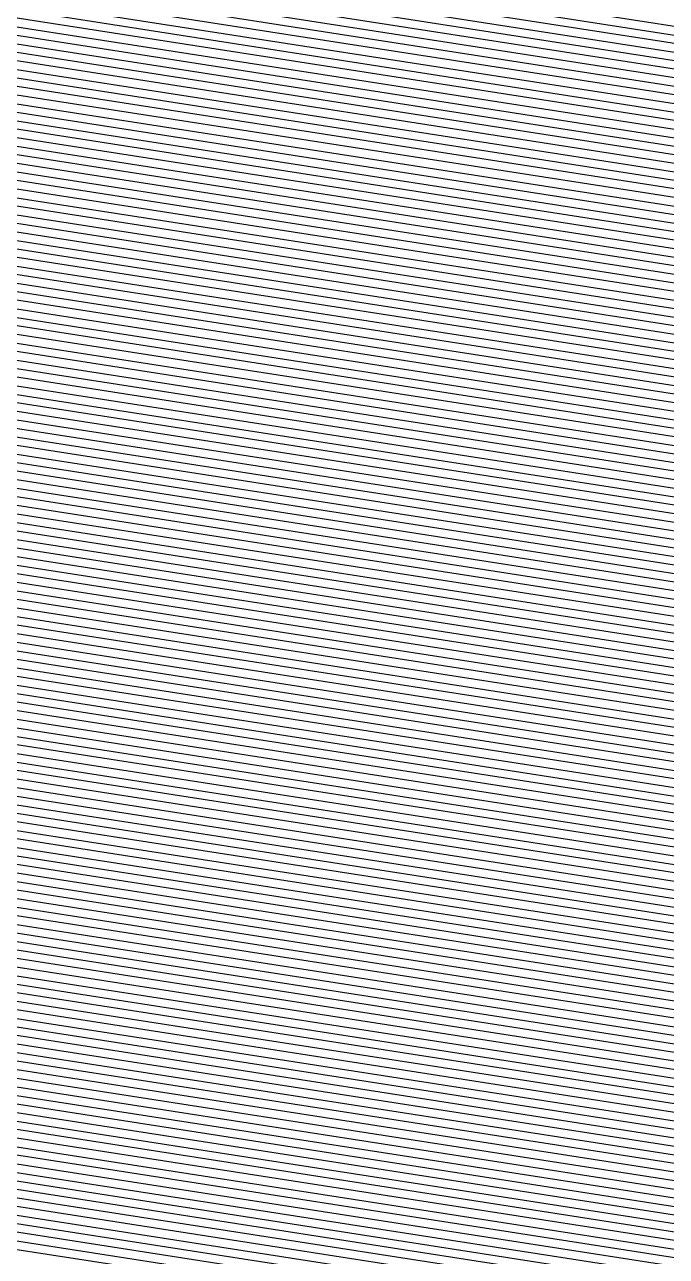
# Model space of a CAD drawing. Extents: x 7084 to 11035, y 13750 to 16729.
# Drawn here: x 8784 to 8819.2, y 13933.3 to 14000.7 of the extents above; entities that cross this region are included whole.
import ezdxf

# ---------------------------------------------------------------- set-up
doc = ezdxf.new("R2010")
doc.units = 0
doc.layers.add('Default', color=7, linetype='Continuous')

msp = doc.modelspace()

# ---------------------------------------------------------------- linework, layer by layer
at = {"layer": 'Default'}
for points in [[(8320.851, 14033.809), (8868.256, 13948.626), (9091.571, 13912.472), (9493.001, 13871.909), (9555.398, 13935.999), (9839.238, 13940.055), (10019.861, 14005.789), (10082.258, 13849.672), (10414.756, 13813.165), (10589.114, 13906.46), (10667.931, 14006.704), (10761.193, 14132.451), (10810.454, 14365.805), (10887.496, 15006.707), (10892.422, 15128.314), (10941.08, 15460.933), (10901.672, 15551.317), (10816.52, 15843.374), (10735.423, 15920.444), (10656.606, 16007.541), (10478.192, 16254.978), (10324.108, 16267.147)], [(10054.198, 16254.787), (10234.725, 16189.745), (10327.301, 16247.627), (10473.88, 16236.05), (10643.602, 16000.667), (10730.255, 15904.911), (10807.402, 15831.595), (10888.406, 15553.765), (10931.732, 15454.395), (10885.444, 15137.978), (10880.029, 15004.281), (10806.739, 14394.598), (10752.581, 14138.045), (10663.862, 14018.423), (10577.21, 13908.214), (10411.344, 13819.463), (10095.042, 13854.191), (10026.442, 14025.829), (9827.863, 13953.561), (9557.849, 13949.702), (9489.249, 13879.24), (9107.373, 13917.827), (8861.856, 13957.575), (8341.116, 14038.609)], [(10049.262, 16248.508), (10239.391, 16180.007), (10329.179, 16236.144), (10471.343, 16224.917), (10635.954, 15996.623), (10727.216, 15895.774), (10802.039, 15824.666), (10880.603, 15555.204), (10926.234, 15450.549), (10881.34, 15143.662), (10875.636, 15002.854), (10804.554, 14411.535), (10747.515, 14141.335), (10661.469, 14025.317), (10570.207, 13909.245), (10409.337, 13823.167), (10102.563, 13856.85), (10030.314, 14037.617), (9821.172, 13961.505), (9559.291, 13957.762), (9487.042, 13883.552), (9116.668, 13920.978), (8858.092, 13962.84), (8353.036, 14041.433)], [(10338.195, 16181.029), (10459.167, 16171.476), (10599.239, 15977.213), (10712.625, 15851.915), (10776.294, 15791.407), (10843.147, 15562.114), (10899.84, 15432.088), (10861.639, 15170.948), (10854.552, 14996.005), (10794.066, 14492.833), (10723.2, 14157.13), (10649.98, 14058.406), (10536.594, 13914.196), (10399.705, 13840.949), (10138.661, 13869.611), (10048.897, 14094.201), (9789.054, 13999.637), (9566.211, 13996.452), (9476.447, 13904.252), (9161.284, 13936.098), (8840.023, 13988.109), (8410.255, 14054.986), (8388.996, 14211.017)], [(8323.235, 14034.374), (8867.503, 13949.679), (9093.43, 13913.102), (9492.56, 13872.771), (9555.687, 13937.611), (9837.9, 13941.644), (10020.635, 14008.147), (10083.762, 13850.203), (10414.354, 13813.906), (10587.714, 13906.667), (10667.453, 14008.083), (10760.18, 14133.109), (10810.017, 14369.193), (10886.617, 15006.421), (10891.601, 15129.451), (10939.98, 15460.164), (10900.111, 15551.605), (10815.447, 15841.988), (10734.815, 15918.617), (10655.076, 16006.732)], [(8397.841, 14218.35), (8419.792, 14057.245), (8837.012, 13992.32), (9168.72, 13938.619), (9474.681, 13907.702), (9567.364, 14002.901), (9783.701, 14005.992), (10051.994, 14103.632), (10144.677, 13871.738), (10398.1, 13843.913), (10530.992, 13915.021), (10648.065, 14063.921), (10719.147, 14159.762), (10792.318, 14506.382), (10851.038, 14994.863), (10858.355, 15175.496), (10895.441, 15429.011), (10836.905, 15563.266), (10772.004, 15785.864), (10710.193, 15844.606), (10593.12, 15973.978)], [(8400.052, 14220.183), (8422.176, 14057.81), (8836.259, 13993.373), (9170.579, 13939.249), (9474.24, 13908.565), (9567.653, 14004.513), (9782.362, 14007.581), (10052.768, 14105.989), (10146.181, 13872.27), (10397.698, 13844.654), (10529.591, 13915.227), (10647.587, 14065.3), (10718.134, 14160.42), (10791.881, 14509.77), (10850.16, 14994.578), (10857.534, 15176.633), (10894.342, 15428.242), (10835.344, 15563.554), (10770.931, 15784.479), (10709.585, 15842.778), (10591.59, 15973.169)], [(8261.247, 14019.691), (8887.077, 13922.304), (9045.096, 13896.721), (9504.038, 13850.347), (9548.19, 13895.697), (9872.694, 13900.335), (10000.503, 13946.848), (10044.656, 13836.379), (10424.789, 13794.642), (10624.128, 13901.304), (10679.899, 13972.236), (10786.522, 14115.998), (10821.379, 14281.12), (10909.459, 15013.841), (10912.944, 15099.891), (10968.574, 15480.164), (10940.688, 15544.119), (10843.337, 15878.018), (10750.621, 15966.13)], [(8269.592, 14021.667), (8884.442, 13925.989), (9051.602, 13898.927), (9502.493, 13853.365), (9549.199, 13901.339), (9868.01, 13905.896), (10003.213, 13955.1), (10049.92, 13838.24), (10423.385, 13797.235), (10619.226, 13902.025), (10678.223, 13977.062), (10782.976, 14118.301), (10819.849, 14292.976), (10906.384, 15012.842), (10910.071, 15103.87), (10964.724, 15477.471), (10935.226, 15545.127), (10839.582, 15873.167), (10748.493, 15959.734)], [(10740.286, 15935.063), (10825.101, 15854.46), (10914.157, 15549.014), (10949.878, 15467.087), (10898.989, 15119.218), (10894.524, 15008.99), (10813.95, 14338.706), (10769.298, 14127.186), (10671.761, 13995.675), (10600.319, 13904.81), (10417.966, 13807.237), (10070.225, 13845.418), (10013.666, 13986.928), (9849.944, 13927.345), (9553.092, 13923.103), (9496.533, 13865.009), (9076.699, 13907.432), (8874.279, 13940.203), (8301.778, 14029.291)], [(8250.519, 14017.149), (8890.465, 13917.566), (9036.73, 13893.886), (9506.024, 13846.466), (9546.892, 13888.443), (9878.716, 13893.185), (9997.019, 13936.238), (10037.887, 13833.986), (10426.595, 13791.307), (10630.43, 13900.375), (10682.053, 13966.032), (10791.081, 14113.036), (10823.345, 14265.877), (10913.412, 15015.125), (10916.638, 15094.775), (10973.522, 15483.625), (10947.711, 15542.824), (10848.164, 15884.254)], [(10847.627, 15883.561), (10946.931, 15542.968), (10972.972, 15483.241), (10916.228, 15095.343), (10912.973, 15014.983), (10823.127, 14267.571), (10790.574, 14113.366), (10681.814, 13966.721), (10629.73, 13900.478), (10426.395, 13791.678), (10038.639, 13834.252), (9997.406, 13937.417), (9878.047, 13893.979), (9547.037, 13889.249), (9505.804, 13846.897), (9037.66, 13894.201), (8890.089, 13918.092), (8251.711, 14017.432)], [(10847.091, 15882.868), (10946.15, 15543.112), (10972.423, 15482.856), (10915.817, 15095.912), (10912.533, 15014.84), (10822.908, 14269.264), (10790.068, 14113.695), (10681.574, 13967.411), (10629.03, 13900.582), (10426.194, 13792.048), (10039.391, 13834.518), (9997.793, 13938.596), (9877.378, 13894.774), (9547.181, 13890.055), (9505.583, 13847.328), (9038.589, 13894.516), (8889.712, 13918.619), (8252.903, 14017.714)], [(8254.095, 14017.997), (8889.336, 13919.145), (9039.519, 13894.831), (9505.362, 13847.759), (9547.325, 13890.861), (9876.709, 13895.568), (9998.18, 13939.775), (10040.143, 13834.784), (10425.993, 13792.419), (10628.329, 13900.685), (10681.335, 13968.1), (10789.561, 14114.024), (10822.69, 14270.958), (10912.094, 15014.697), (10915.407, 15096.48), (10971.873, 15482.471), (10945.37, 15543.256), (10846.555, 15882.175)], [(10846.018, 15881.482), (10944.59, 15543.4), (10971.323, 15482.087), (10914.997, 15097.048), (10911.655, 15014.555), (10822.471, 14272.652), (10789.055, 14114.353), (10681.096, 13968.789), (10627.629, 13900.788), (10425.793, 13792.789), (10040.895, 13835.05), (9998.568, 13940.954), (9876.04, 13896.363), (9547.469, 13891.667), (9505.141, 13848.19), (9040.448, 13895.146), (8888.96, 13919.671), (8255.287, 14018.279)], [(10844.946, 15880.096), (10943.029, 15543.688), (10970.223, 15481.318), (10914.176, 15098.185), (10910.776, 15014.269), (10822.034, 14276.039), (10788.042, 14115.011), (10680.617, 13970.168), (10626.228, 13900.994), (10425.391, 13793.53), (10042.399, 13835.581), (9999.342, 13943.311), (9874.702, 13897.951), (9547.757, 13893.279), (9504.7, 13849.053), (9042.307, 13895.776), (8888.207, 13920.724), (8257.671, 14018.844)], [(8258.863, 14019.126), (8887.83, 13921.251), (9043.237, 13896.091), (9504.479, 13849.484), (9547.902, 13894.085), (9874.033, 13898.746), (9999.729, 13944.49), (10043.151, 13835.847), (10425.191, 13793.901), (10625.528, 13901.097), (10680.378, 13970.858), (10787.535, 14115.34), (10821.816, 14277.733), (10910.337, 15014.127), (10913.765, 15098.754), (10969.673, 15480.933), (10942.249, 15543.832), (10844.409, 15879.403)], [(8260.055, 14019.408), (8887.454, 13921.777), (9044.166, 13896.406), (9504.258, 13849.915), (9548.046, 13894.891), (9873.363, 13899.54), (10000.116, 13945.669), (10043.903, 13836.113), (10424.99, 13794.271), (10624.828, 13901.2), (10680.138, 13971.547), (10787.028, 14115.669), (10821.597, 14279.426), (10909.898, 15013.984), (10913.355, 15099.322), (10969.123, 15480.548), (10941.468, 15543.976), (10843.873, 15878.711)], [(10842.8, 15877.325), (10939.908, 15544.263), (10968.024, 15479.779), (10912.534, 15100.459), (10909.019, 15013.698), (10821.16, 14282.814), (10786.015, 14116.327), (10679.659, 13972.926), (10623.427, 13901.407), (10424.589, 13795.012), (10045.408, 13836.645), (10000.89, 13948.027), (9872.025, 13901.129), (9548.334, 13896.503), (9503.817, 13850.778), (9046.025, 13897.036), (8886.701, 13922.83), (8262.439, 14019.973)], [(8263.632, 14020.255), (8886.325, 13923.357), (9046.955, 13897.351), (9503.596, 13851.209), (9548.478, 13897.309), (9871.356, 13901.923), (10001.278, 13949.206), (10046.16, 13836.911), (10424.388, 13795.383), (10622.727, 13901.51), (10679.42, 13973.615), (10785.509, 14116.656), (10820.942, 14284.508), (10908.58, 15013.556), (10912.123, 15101.028), (10967.474, 15479.394), (10939.127, 15544.407), (10842.264, 15876.632)], [(10841.728, 15875.939), (10938.347, 15544.551), (10966.924, 15479.01), (10911.713, 15101.596), (10908.141, 15013.413), (10820.723, 14286.201), (10785.002, 14116.985), (10679.181, 13974.304), (10622.027, 13901.613), (10424.187, 13795.753), (10046.912, 13837.176), (10001.665, 13950.384), (9870.687, 13902.718), (9548.622, 13898.115), (9503.376, 13851.64), (9047.884, 13897.666), (8885.948, 13923.883), (8264.824, 14020.538)], [(10841.191, 15875.246), (10937.567, 15544.695), (10966.374, 15478.625), (10911.302, 15102.165), (10907.702, 15013.27), (10820.505, 14287.895), (10784.495, 14117.314), (10678.941, 13974.994), (10621.327, 13901.716), (10423.987, 13796.123), (10047.664, 13837.442), (10002.052, 13951.563), (9870.018, 13903.512), (9548.767, 13898.921), (9503.155, 13852.072), (9048.814, 13897.981), (8885.572, 13924.409), (8266.016, 14020.82)], [(8267.208, 14021.103), (8885.195, 13924.936), (9049.743, 13898.296), (9502.934, 13852.503), (9548.911, 13899.727), (9869.349, 13904.307), (10002.439, 13952.742), (10048.416, 13837.708), (10423.786, 13796.494), (10620.626, 13901.819), (10678.702, 13975.683), (10783.989, 14117.643), (10820.286, 14289.589), (10907.262, 15013.128), (10910.892, 15102.733), (10965.824, 15478.241), (10936.786, 15544.839), (10840.655, 15874.553)], [(8268.4, 14021.385), (8884.819, 13925.462), (9050.673, 13898.612), (9502.713, 13852.934), (9549.055, 13900.533), (9868.68, 13905.101), (10002.826, 13953.921), (10049.168, 13837.974), (10423.585, 13796.864), (10619.926, 13901.922), (10678.463, 13976.372), (10783.482, 14117.972), (10820.068, 14291.282), (10906.823, 15012.985), (10910.482, 15103.302), (10965.274, 15477.856), (10936.006, 15544.983), (10840.119, 15873.86)], [(8270.784, 14021.95), (8884.066, 13926.515), (9052.532, 13899.242), (9502.272, 13853.797), (9549.343, 13902.145), (9867.341, 13906.69), (10003.601, 13956.279), (10050.672, 13838.506), (10423.184, 13797.605), (10618.526, 13902.129), (10677.984, 13977.751), (10782.469, 14118.63), (10819.631, 14294.67), (10905.945, 15012.7), (10909.661, 15104.438), (10964.175, 15477.087), (10934.445, 15545.271), (10839.046, 15872.475)], [(8271.976, 14022.232), (8883.69, 13927.042), (9053.461, 13899.557), (9502.051, 13854.228), (9549.487, 13902.952), (9866.672, 13907.484), (10003.988, 13957.457), (10051.424, 13838.772), (10422.983, 13797.976), (10617.825, 13902.232), (10677.745, 13978.441), (10781.963, 14118.959), (10819.412, 14296.363), (10905.505, 15012.557), (10909.25, 15105.007), (10963.625, 15476.702), (10933.665, 15545.415), (10838.51, 15871.782)], [(10836.901, 15869.703), (10931.324, 15545.847), (10961.975, 15475.548), (10908.019, 15106.712), (10904.188, 15012.129), (10818.757, 14301.445), (10780.443, 14119.947), (10677.027, 13980.509), (10615.724, 13902.541), (10422.381, 13799.087), (10053.68, 13839.569), (10005.149, 13960.994), (9864.665, 13909.868), (9549.92, 13905.37), (9501.389, 13855.522), (9056.25, 13900.502), (8882.56, 13928.621), (8275.552, 14023.079)], [(10835.828, 15868.317), (10929.763, 15546.135), (10960.875, 15474.779), (10907.198, 15107.849), (10903.309, 15011.843), (10818.32, 14304.832), (10779.43, 14120.605), (10676.548, 13981.887), (10614.324, 13902.747), (10421.98, 13799.828), (10055.184, 13840.101), (10005.923, 13963.351), (9863.327, 13911.456), (9550.208, 13906.982), (9500.948, 13856.384), (9058.109, 13901.132), (8881.807, 13929.674), (8277.936, 14023.644)], [(10835.292, 15867.624), (10928.983, 15546.279), (10960.326, 15474.395), (10906.788, 15108.418), (10902.87, 15011.701), (10818.101, 14306.526), (10778.923, 14120.934), (10676.309, 13982.577), (10613.624, 13902.851), (10421.779, 13800.199), (10055.936, 13840.367), (10006.311, 13964.53), (9862.657, 13912.251), (9550.352, 13907.788), (9500.727, 13856.815), (9059.038, 13901.447), (8881.431, 13930.2), (8279.128, 14023.926)], [(10834.755, 15866.932), (10928.203, 15546.423), (10959.776, 15474.01), (10906.377, 15108.986), (10902.431, 15011.558), (10817.883, 14308.219), (10778.417, 14121.263), (10676.069, 13983.266), (10612.923, 13902.954), (10421.578, 13800.569), (10056.688, 13840.633), (10006.698, 13965.709), (9861.988, 13913.045), (9550.497, 13908.594), (9500.506, 13857.247), (9059.968, 13901.762), (8881.054, 13930.727), (8280.32, 14024.208)], [(10833.683, 15865.546), (10926.642, 15546.711), (10958.676, 15473.241), (10905.556, 15110.123), (10901.552, 15011.273), (10817.446, 14311.607), (10777.403, 14121.921), (10675.591, 13984.645), (10611.523, 13903.16), (10421.177, 13801.31), (10058.192, 13841.164), (10007.472, 13968.067), (9860.65, 13914.634), (9550.785, 13910.206), (9500.065, 13858.109), (9061.827, 13902.392), (8880.302, 13931.78), (8282.705, 14024.773)], [(10833.146, 15864.853), (10925.862, 15546.855), (10958.126, 15472.856), (10905.146, 15110.692), (10901.113, 15011.13), (10817.227, 14313.3), (10776.897, 14122.25), (10675.351, 13985.334), (10610.823, 13903.263), (10420.976, 13801.68), (10058.944, 13841.43), (10007.859, 13969.246), (9859.981, 13915.429), (9550.929, 13911.012), (9499.844, 13858.54), (9062.756, 13902.707), (8879.925, 13932.306), (8283.897, 14025.056)], [(8286.281, 14025.62), (8879.172, 13933.359), (9064.615, 13903.337), (9499.403, 13859.403), (9551.217, 13912.624), (9858.643, 13917.017), (10008.633, 13971.603), (10060.448, 13841.962), (10420.575, 13802.421), (10609.422, 13903.469), (10674.873, 13986.713), (10775.884, 14122.908), (10816.79, 14316.688), (10900.234, 15010.845), (10904.325, 15111.828), (10957.026, 15472.087), (10924.301, 15547.143), (10832.074, 15863.467)], [(10830.465, 15861.388), (10921.96, 15547.574), (10955.377, 15470.933), (10903.094, 15113.534), (10898.917, 15010.417), (10816.135, 14321.769), (10774.364, 14123.895), (10674.154, 13988.781), (10607.321, 13903.779), (10419.973, 13803.533), (10062.705, 13842.759), (10009.795, 13975.14), (9856.635, 13919.401), (9551.65, 13915.042), (9498.74, 13860.697), (9067.404, 13904.282), (8878.043, 13934.938), (8289.857, 14026.467)], [(10829.928, 15860.696), (10921.18, 15547.718), (10954.827, 15470.549), (10902.683, 15114.102), (10898.477, 15010.274), (10815.916, 14323.463), (10773.857, 14124.224), (10673.915, 13989.47), (10606.621, 13903.882), (10419.772, 13803.903), (10063.457, 13843.025), (10010.182, 13976.319), (9855.966, 13920.195), (9551.794, 13915.848), (9498.52, 13861.128), (9068.333, 13904.597), (8877.667, 13935.465), (8291.049, 14026.75)], [(10715.361, 15860.139), (10781.121, 15797.643), (10850.17, 15560.818), (10904.789, 15435.55), (10865.333, 15165.832), (10858.505, 14997.289), (10796.033, 14477.589), (10727.759, 14154.168), (10652.134, 14052.202), (10542.896, 13913.268), (10401.511, 13837.615), (10131.892, 13867.218), (10045.412, 14083.592), (9795.076, 13992.487), (9564.914, 13989.198), (9478.434, 13900.371), (9152.918, 13933.263), (8843.411, 13983.371), (8399.527, 14052.445)], [(8294.625, 14027.597), (8876.537, 13937.044), (9071.122, 13905.542), (9497.857, 13862.422), (9552.227, 13918.266), (9853.959, 13922.578), (10011.343, 13979.855), (10065.713, 13843.823), (10419.17, 13805.015), (10604.52, 13904.191), (10673.197, 13991.538), (10772.338, 14125.211), (10815.261, 14328.544), (10897.16, 15009.846), (10901.452, 15115.808), (10953.177, 15469.395), (10918.839, 15548.15), (10828.319, 15858.617)], [(10827.783, 15857.924), (10918.059, 15548.294), (10952.627, 15469.01), (10901.041, 15116.376), (10896.72, 15009.703), (10815.042, 14330.237), (10771.831, 14125.541), (10672.958, 13992.228), (10603.82, 13904.295), (10418.97, 13805.385), (10066.465, 13844.089), (10011.731, 13981.034), (9853.29, 13923.373), (9552.371, 13919.072), (9497.637, 13862.853), (9072.051, 13905.857), (8876.161, 13937.57), (8295.817, 14027.879)], [(10827.247, 15857.231), (10917.278, 15548.438), (10952.078, 15468.626), (10900.631, 15116.945), (10896.281, 15009.56), (10814.824, 14331.931), (10771.325, 14125.87), (10672.718, 13992.917), (10603.12, 13904.398), (10418.769, 13805.755), (10067.217, 13844.355), (10012.118, 13982.213), (9852.621, 13924.167), (9552.515, 13919.878), (9497.416, 13863.284), (9072.981, 13906.172), (8875.784, 13938.097), (8297.009, 14028.162)], [(10826.71, 15856.538), (10916.498, 15548.582), (10951.528, 15468.241), (10900.22, 15117.513), (10895.842, 15009.418), (10814.605, 14333.625), (10770.818, 14126.199), (10672.479, 13993.606), (10602.419, 13904.501), (10418.568, 13806.126), (10067.969, 13844.62), (10012.505, 13983.391), (9851.951, 13924.962), (9552.659, 13920.684), (9497.195, 13863.715), (9073.91, 13906.487), (8875.408, 13938.623), (8298.201, 14028.444)], [(10826.174, 15855.845), (10915.718, 15548.726), (10950.978, 15467.856), (10899.81, 15118.081), (10895.402, 15009.275), (10814.387, 14335.319), (10770.311, 14126.528), (10672.24, 13994.296), (10601.719, 13904.604), (10418.368, 13806.496), (10068.721, 13844.886), (10012.892, 13984.57), (9851.282, 13925.756), (9552.803, 13921.49), (9496.975, 13864.146), (9074.84, 13906.802), (8875.032, 13939.15), (8299.393, 14028.726)], [(10825.637, 15855.153), (10914.937, 15548.87), (10950.428, 15467.472), (10899.4, 15118.65), (10894.963, 15009.132), (10814.168, 14337.012), (10769.805, 14126.857), (10672, 13994.985), (10601.019, 13904.707), (10418.167, 13806.867), (10069.473, 13845.152), (10013.279, 13985.749), (9850.613, 13926.55), (9552.948, 13922.296), (9496.754, 13864.578), (9075.769, 13907.117), (8874.655, 13939.676), (8300.586, 14029.009)], [(10824.565, 15853.767), (10913.377, 15549.158), (10949.328, 15466.703), (10898.579, 15119.787), (10894.085, 15008.847), (10813.731, 14340.4), (10768.792, 14127.515), (10671.522, 13996.364), (10599.618, 13904.913), (10417.766, 13807.608), (10070.977, 13845.684), (10014.053, 13988.107), (9849.275, 13928.139), (9553.236, 13923.909), (9496.312, 13865.44), (9077.629, 13907.747), (8873.902, 13940.729), (8302.97, 14029.573)], [(10824.028, 15853.074), (10912.596, 15549.302), (10948.778, 15466.318), (10898.168, 15120.355), (10893.645, 15008.704), (10813.513, 14342.093), (10768.285, 14127.844), (10671.282, 13997.053), (10598.918, 13905.016), (10417.565, 13807.978), (10071.729, 13845.95), (10014.441, 13989.286), (9848.606, 13928.934), (9553.38, 13924.715), (9496.092, 13865.871), (9078.558, 13908.062), (8873.526, 13941.256), (8304.162, 14029.856)], [(8305.354, 14030.138), (8873.149, 13941.782), (9079.488, 13908.377), (9495.871, 13866.303), (9553.524, 13925.521), (9847.937, 13929.728), (10014.828, 13990.464), (10072.481, 13846.216), (10417.364, 13808.349), (10598.218, 13905.12), (10671.043, 13997.743), (10767.778, 14128.173), (10813.294, 14343.787), (10893.206, 15008.562), (10897.758, 15120.924), (10948.228, 15465.933), (10911.816, 15549.446), (10823.492, 15852.381)], [(10822.956, 15851.688), (10911.036, 15549.59), (10947.679, 15465.549), (10897.347, 15121.492), (10892.767, 15008.419), (10813.076, 14345.481), (10767.272, 14128.502), (10670.804, 13998.432), (10597.517, 13905.223), (10417.164, 13808.719), (10073.233, 13846.481), (10015.215, 13991.643), (9847.268, 13930.522), (9553.668, 13926.327), (9495.65, 13866.734), (9080.417, 13908.692), (8872.773, 13942.308), (8306.546, 14030.42)], [(8307.738, 14030.703), (8872.397, 13942.835), (9081.347, 13909.007), (9495.429, 13867.165), (9553.813, 13927.133), (9846.598, 13931.317), (10015.602, 13992.822), (10073.985, 13846.747), (10416.963, 13809.09), (10596.817, 13905.326), (10670.564, 13999.121), (10766.765, 14128.831), (10812.857, 14347.174), (10892.328, 15008.276), (10896.937, 15122.061), (10947.129, 15465.164), (10910.255, 15549.734), (10822.419, 15850.995)], [(10711.409, 15848.261), (10774.149, 15788.636), (10840.026, 15562.69), (10897.641, 15430.55), (10859.997, 15173.222), (10852.795, 14995.434), (10793.192, 14499.608), (10721.174, 14158.446), (10649.023, 14061.164), (10533.793, 13914.608), (10398.902, 13842.431), (10141.669, 13870.674), (10050.445, 14098.916), (9786.377, 14002.814), (9566.788, 13999.676), (9475.564, 13905.977), (9165.002, 13937.358), (8838.518, 13990.214), (8415.024, 14056.115), (8393.418, 14214.683)], [(8313.698, 14032.115), (8870.514, 13945.467), (9085.994, 13910.582), (9494.326, 13869.321), (9554.533, 13931.163), (9843.253, 13935.289), (10017.538, 13998.716), (10077.745, 13848.077), (10415.96, 13810.942), (10593.316, 13905.842), (10669.367, 14002.568), (10764.232, 14130.476), (10811.765, 14355.643), (10890.131, 15007.563), (10894.885, 15124.903), (10944.379, 15463.241), (10906.354, 15550.454), (10819.738, 15847.531)], [(10819.201, 15846.838), (10905.573, 15550.597), (10943.83, 15462.856), (10894.474, 15125.471), (10889.692, 15007.42), (10811.546, 14357.337), (10763.726, 14130.805), (10669.128, 14003.257), (10592.616, 13905.945), (10415.759, 13811.312), (10078.497, 13848.342), (10017.925, 13999.895), (9842.584, 13936.083), (9554.678, 13931.969), (9494.105, 13869.753), (9086.924, 13910.897), (8870.138, 13945.993), (8314.89, 14032.397)], [(8317.274, 14032.962), (8869.385, 13947.046), (9088.783, 13911.527), (9493.664, 13870.615), (9554.966, 13933.581), (9841.245, 13937.672), (10018.699, 14002.253), (10080.002, 13848.874), (10415.358, 13812.053), (10591.215, 13906.151), (10668.649, 14004.636), (10762.713, 14131.464), (10811.109, 14360.724), (10888.814, 15007.135), (10893.653, 15126.608), (10942.73, 15462.087), (10904.013, 15550.885), (10818.129, 15845.452)], [(10817.056, 15844.066), (10902.452, 15551.173), (10941.63, 15461.318), (10892.832, 15127.745), (10887.935, 15006.849), (10810.672, 14364.111), (10761.7, 14132.122), (10668.171, 14006.015), (10589.814, 13906.357), (10414.956, 13812.794), (10081.506, 13849.406), (10019.474, 14004.61), (9839.907, 13939.261), (9555.254, 13935.193), (9493.222, 13871.478), (9090.642, 13912.157), (8868.632, 13948.099), (8319.659, 14033.526)], [(8322.043, 14034.091), (8867.879, 13949.152), (9092.501, 13912.787), (9492.781, 13872.34), (9555.543, 13936.805), (9838.569, 13940.85), (10020.248, 14006.968), (10083.01, 13849.938), (10414.555, 13813.535), (10588.414, 13906.564), (10667.692, 14007.394), (10760.686, 14132.78), (10810.235, 14367.499), (10887.057, 15006.564), (10892.012, 15128.882), (10940.53, 15460.549), (10900.891, 15551.461), (10815.983, 15842.681)], [(10708.674, 15840.037), (10769.322, 15782.4), (10833.003, 15563.985), (10892.692, 15427.088), (10856.303, 15178.338), (10848.842, 14994.15), (10791.226, 14514.851), (10716.614, 14161.408), (10646.869, 14067.368), (10527.491, 13915.537), (10397.096, 13845.765), (10148.437, 13873.067), (10053.93, 14109.526), (9780.355, 14009.964), (9568.085, 14006.931), (9473.578, 13909.858), (9173.368, 13940.194), (8835.13, 13994.952), (8425.752, 14058.657), (8403.369, 14222.933), (8114.872, 14337.429)], [(8326.811, 14035.221), (8866.374, 13951.258), (9096.219, 13914.047), (9491.898, 13874.065), (9556.119, 13940.029), (9835.892, 13944.028), (10021.796, 14011.683), (10086.018, 13851.001), (10413.752, 13815.017), (10585.613, 13906.976), (10666.735, 14010.151), (10758.66, 14134.096), (10809.361, 14374.274), (10885.3, 15005.993), (10890.37, 15131.156), (10938.331, 15459.01), (10897.77, 15552.037), (10813.838, 15839.909)], [(8328.003, 14035.503), (8865.997, 13951.784), (9097.148, 13914.362), (9491.677, 13874.496), (9556.263, 13940.835), (9835.223, 13944.822), (10022.184, 14012.862), (10086.77, 13851.267), (10413.552, 13815.387), (10584.913, 13907.079), (10666.495, 14010.84), (10758.154, 14134.425), (10809.143, 14375.967), (10884.86, 15005.85), (10889.959, 15131.725), (10937.781, 15458.626), (10896.99, 15552.181), (10813.302, 15839.216)], [(10812.765, 15838.523), (10896.209, 15552.325), (10937.231, 15458.241), (10889.549, 15132.293), (10884.421, 15005.708), (10808.924, 14377.661), (10757.647, 14134.754), (10666.256, 14011.53), (10584.212, 13907.182), (10413.351, 13815.758), (10087.522, 13851.533), (10022.571, 14014.041), (9834.554, 13945.616), (9556.408, 13941.641), (9491.456, 13874.928), (9098.078, 13914.677), (8865.621, 13952.311), (8329.195, 14035.785)], [(10708.066, 15838.21), (10768.249, 15781.014), (10831.442, 15564.273), (10891.592, 15426.319), (10855.482, 15179.475), (10847.963, 14993.864), (10790.789, 14518.238), (10715.601, 14162.066), (10646.39, 14068.747), (10526.09, 13915.743), (10396.695, 13846.506), (10149.941, 13873.599), (10054.704, 14111.883), (9779.017, 14011.553), (9568.374, 14008.543), (9473.136, 13910.721), (9175.227, 13940.824), (8834.377, 13996.005), (8428.136, 14059.221), (8405.58, 14224.766), (8114.856, 14340.146)], [(8330.387, 14036.068), (8865.244, 13952.837), (9099.007, 13914.992), (9491.236, 13875.359), (9556.552, 13942.447), (9833.885, 13946.411), (10022.958, 14015.22), (10088.274, 13851.799), (10413.15, 13816.128), (10583.512, 13907.286), (10666.017, 14012.219), (10757.14, 14135.083), (10808.706, 14379.355), (10883.982, 15005.565), (10889.138, 15132.861), (10936.681, 15457.857), (10895.429, 15552.469), (10812.229, 15837.831)], [(10811.693, 15837.138), (10894.649, 15552.613), (10936.131, 15457.472), (10888.728, 15133.43), (10883.543, 15005.422), (10808.487, 14381.048), (10756.634, 14135.412), (10665.777, 14012.909), (10582.812, 13907.389), (10412.95, 13816.499), (10089.026, 13852.064), (10023.345, 14016.399), (9833.216, 13947.205), (9556.696, 13943.254), (9491.015, 13875.79), (9099.937, 13915.307), (8864.868, 13953.364), (8331.579, 14036.35)], [(8332.771, 14036.632), (8864.491, 13953.89), (9100.866, 13915.622), (9490.794, 13876.221), (9556.84, 13944.06), (9832.547, 13948), (10023.732, 14017.577), (10089.778, 13852.33), (10412.749, 13816.869), (10582.112, 13907.492), (10665.538, 14013.598), (10756.127, 14135.741), (10808.269, 14382.742), (10883.103, 15005.28), (10888.318, 15133.998), (10935.582, 15457.087), (10893.868, 15552.757), (10811.156, 15836.445)], [(10810.084, 15835.059), (10892.308, 15553.045), (10934.482, 15456.318), (10887.497, 15135.135), (10882.225, 15004.994), (10807.832, 14386.13), (10755.114, 14136.399), (10665.059, 14014.977), (10580.711, 13907.698), (10412.347, 13817.61), (10091.282, 13852.862), (10024.506, 14019.935), (9831.209, 13949.589), (9557.128, 13945.672), (9490.353, 13877.084), (9102.725, 13916.252), (8863.739, 13954.943), (8335.155, 14037.197)], [(10809.547, 15834.366), (10891.527, 15553.189), (10933.932, 15455.934), (10887.086, 15135.704), (10881.786, 15004.852), (10807.613, 14387.823), (10754.608, 14136.728), (10664.82, 14015.666), (10580.011, 13907.801), (10412.147, 13817.981), (10092.034, 13853.128), (10024.894, 14021.114), (9830.539, 13950.383), (9557.273, 13946.478), (9490.132, 13877.515), (9103.655, 13916.567), (8863.362, 13955.469), (8336.347, 14037.479)], [(10808.475, 15832.98), (10889.967, 15553.477), (10932.832, 15455.164), (10886.265, 15136.841), (10880.907, 15004.566), (10807.176, 14391.211), (10753.594, 14137.387), (10664.341, 14017.045), (10578.61, 13908.008), (10411.745, 13818.722), (10093.538, 13853.66), (10025.668, 14023.472), (9829.201, 13951.972), (9557.561, 13948.09), (9489.691, 13878.378), (9105.514, 13917.197), (8862.609, 13956.522), (8338.732, 14038.044)], [(10806.866, 15830.902), (10887.626, 15553.908), (10931.183, 15454.011), (10885.034, 15138.546), (10879.589, 15004.138), (10806.521, 14396.292), (10752.075, 14138.374), (10663.623, 14019.113), (10576.509, 13908.317), (10411.143, 13819.833), (10095.794, 13854.457), (10026.829, 14027.008), (9827.194, 13954.355), (9557.993, 13950.508), (9489.028, 13879.671), (9108.302, 13918.142), (8861.48, 13958.102), (8342.308, 14038.891)], [(10806.329, 15830.209), (10886.845, 15554.052), (10930.633, 15453.626), (10884.624, 15139.115), (10879.15, 15003.995), (10806.302, 14397.985), (10751.568, 14138.703), (10663.384, 14019.802), (10575.809, 13908.42), (10410.943, 13820.203), (10096.546, 13854.723), (10027.217, 14028.187), (9826.525, 13955.149), (9558.138, 13951.314), (9488.808, 13880.102), (9109.232, 13918.457), (8861.104, 13958.628), (8343.5, 14039.174)], [(10805.793, 15829.516), (10886.065, 15554.196), (10930.083, 15453.241), (10884.213, 15139.683), (10878.711, 15003.853), (10806.084, 14399.679), (10751.062, 14139.032), (10663.144, 14020.491), (10575.109, 13908.523), (10410.742, 13820.574), (10097.298, 13854.989), (10027.604, 14029.366), (9825.856, 13955.944), (9558.282, 13952.12), (9488.587, 13880.534), (9110.161, 13918.773), (8860.727, 13959.154), (8344.692, 14039.456)], [(10804.72, 15828.13), (10884.504, 15554.484), (10928.983, 15452.472), (10883.392, 15140.82), (10877.832, 15003.567), (10805.647, 14403.067), (10750.048, 14139.69), (10662.666, 14021.87), (10573.708, 13908.729), (10410.341, 13821.315), (10098.803, 13855.521), (10028.378, 14031.723), (9824.517, 13957.533), (9558.57, 13953.732), (9488.146, 13881.396), (9112.02, 13919.403), (8859.974, 13960.207), (8347.076, 14040.021)], [(10804.184, 15827.437), (10883.724, 15554.628), (10928.433, 15452.088), (10882.982, 15141.388), (10877.393, 15003.425), (10805.428, 14404.76), (10749.542, 14140.019), (10662.426, 14022.56), (10573.008, 13908.833), (10410.14, 13821.685), (10099.555, 13855.786), (10028.765, 14032.902), (9823.848, 13958.327), (9558.714, 13954.538), (9487.925, 13881.827), (9112.95, 13919.718), (8859.598, 13960.734), (8348.268, 14040.303)], [(10803.648, 15826.744), (10882.944, 15554.772), (10927.883, 15451.703), (10882.571, 15141.957), (10876.954, 15003.282), (10805.21, 14406.454), (10749.035, 14140.348), (10662.187, 14023.249), (10572.308, 13908.936), (10409.939, 13822.056), (10100.307, 13856.052), (10029.152, 14034.081), (9823.179, 13959.122), (9558.858, 13955.344), (9487.704, 13882.259), (9113.879, 13920.033), (8859.221, 13961.26), (8349.46, 14040.585)], [(8350.652, 14040.868), (8858.845, 13961.787), (9114.809, 13920.348), (9487.483, 13882.69), (9559.003, 13956.15), (9822.51, 13959.916), (10029.539, 14035.26), (10101.059, 13856.318), (10409.739, 13822.426), (10571.608, 13909.039), (10661.948, 14023.938), (10748.529, 14140.677), (10804.991, 14408.148), (10876.515, 15003.139), (10882.161, 15142.525), (10927.334, 15451.318), (10882.164, 15554.916), (10803.111, 15826.052)], [(10801.502, 15823.973), (10879.823, 15555.348), (10925.684, 15450.165), (10880.93, 15144.231), (10875.197, 15002.711), (10804.336, 14413.229), (10747.009, 14141.664), (10661.23, 14026.006), (10569.507, 13909.348), (10409.137, 13823.538), (10103.315, 13857.116), (10030.701, 14038.796), (9820.503, 13962.299), (9559.435, 13958.568), (9486.821, 13883.984), (9117.597, 13921.293), (8857.716, 13963.366), (8354.228, 14041.715)], [(10800.966, 15823.28), (10879.042, 15555.492), (10925.134, 15449.78), (10880.519, 15144.799), (10874.758, 15002.568), (10804.117, 14414.922), (10746.502, 14141.993), (10660.99, 14026.696), (10568.806, 13909.451), (10408.936, 13823.908), (10104.067, 13857.382), (10031.088, 14039.975), (9819.833, 13963.094), (9559.579, 13959.374), (9486.6, 13884.415), (9118.527, 13921.608), (8857.339, 13963.892), (8355.421, 14041.997)], [(10799.893, 15821.894), (10877.482, 15555.78), (10924.034, 15449.011), (10879.698, 15145.936), (10873.879, 15002.283), (10803.68, 14418.31), (10745.489, 14142.651), (10660.512, 14028.074), (10567.406, 13909.658), (10408.535, 13824.649), (10105.571, 13857.913), (10031.862, 14042.333), (9818.495, 13964.682), (9559.868, 13960.986), (9486.159, 13885.277), (9120.386, 13922.238), (8856.586, 13964.945), (8357.805, 14042.562)], [(10799.357, 15821.201), (10876.701, 15555.924), (10923.484, 15448.626), (10879.288, 15146.505), (10873.44, 15002.14), (10803.462, 14420.004), (10744.983, 14142.98), (10660.272, 14028.764), (10566.706, 13909.761), (10408.334, 13825.019), (10106.323, 13858.179), (10032.249, 14043.512), (9817.826, 13965.477), (9560.012, 13961.792), (9485.938, 13885.709), (9121.315, 13922.553), (8856.21, 13965.472), (8358.997, 14042.844)], [(8360.189, 14043.127), (8855.834, 13965.998), (9122.245, 13922.868), (9485.718, 13886.14), (9560.156, 13962.598), (9817.157, 13966.271), (10032.637, 14044.69), (10107.075, 13858.445), (10408.133, 13825.39), (10566.005, 13909.864), (10660.033, 14029.453), (10744.476, 14143.31), (10803.243, 14421.697), (10873.001, 15001.998), (10878.877, 15147.073), (10922.935, 15448.242), (10875.921, 15556.068), (10798.821, 15820.508)], [(10798.284, 15819.816), (10875.141, 15556.212), (10922.385, 15447.857), (10878.467, 15147.641), (10872.561, 15001.855), (10803.025, 14423.391), (10743.969, 14143.639), (10659.793, 14030.142), (10565.305, 13909.967), (10407.933, 13825.76), (10107.827, 13858.711), (10033.024, 14045.869), (9816.488, 13967.066), (9560.3, 13963.405), (9485.497, 13886.571), (9123.174, 13923.183), (8855.457, 13966.525), (8361.381, 14043.409)], [(10795.603, 15816.351), (10871.239, 15556.932), (10919.635, 15445.934), (10876.415, 15150.484), (10870.365, 15001.142), (10801.932, 14431.86), (10741.437, 14145.284), (10658.597, 14033.589), (10561.804, 13910.483), (10406.929, 13827.613), (10111.587, 13860.04), (10034.959, 14051.763), (9813.142, 13971.038), (9561.021, 13967.435), (9484.393, 13888.727), (9127.822, 13924.758), (8853.575, 13969.157), (8367.341, 14044.821)], [(8369.725, 14045.386), (8852.822, 13970.21), (9129.681, 13925.388), (9483.952, 13889.59), (9561.309, 13969.047), (9811.804, 13972.627), (10035.734, 14054.121), (10113.091, 13860.572), (10406.528, 13828.354), (10560.403, 13910.689), (10658.118, 14034.968), (10740.423, 14145.942), (10801.495, 14435.247), (10869.487, 15000.856), (10875.594, 15151.621), (10918.536, 15445.165), (10869.678, 15557.219), (10794.53, 15814.965)], [(8373.301, 14046.233), (8851.693, 13971.789), (9132.469, 13926.333), (9483.29, 13890.884), (9561.742, 13971.465), (9809.797, 13975.01), (10036.895, 14057.657), (10115.347, 13861.369), (10405.926, 13829.465), (10558.302, 13910.999), (10657.4, 14037.036), (10738.904, 14146.929), (10800.84, 14440.328), (10868.169, 15000.428), (10874.362, 15153.326), (10916.886, 15444.011), (10867.337, 15557.651), (10792.921, 15812.887)], [(8375.686, 14046.797), (8850.94, 13972.842), (9134.328, 13926.963), (9482.848, 13891.746), (9562.03, 13973.077), (9808.458, 13976.599), (10037.67, 14060.015), (10116.852, 13861.901), (10405.525, 13830.206), (10556.902, 13911.205), (10656.921, 14038.415), (10737.891, 14147.587), (10800.403, 14443.715), (10867.29, 15000.143), (10873.542, 15154.463), (10915.786, 15443.242), (10865.777, 15557.939), (10791.848, 15811.501)], [(10791.312, 15810.808), (10864.996, 15558.083), (10915.236, 15442.857), (10873.131, 15155.031), (10866.851, 15000), (10800.184, 14445.409), (10737.384, 14147.916), (10656.682, 14039.104), (10556.202, 13911.308), (10405.324, 13830.576), (10117.604, 13862.167), (10038.057, 14061.194), (9807.789, 13977.393), (9562.174, 13973.883), (9482.627, 13892.177), (9135.258, 13927.278), (8850.564, 13973.368), (8376.878, 14047.08)], [(10790.776, 15810.115), (10864.216, 15558.227), (10914.687, 15442.472), (10872.721, 15155.6), (10866.412, 14999.857), (10799.966, 14447.103), (10736.877, 14148.245), (10656.443, 14039.794), (10555.501, 13911.411), (10405.123, 13830.947), (10118.356, 13862.433), (10038.444, 14062.373), (9807.12, 13978.188), (9562.319, 13974.689), (9482.407, 13892.609), (9136.187, 13927.593), (8850.187, 13973.895), (8378.07, 14047.362)], [(8379.262, 14047.645), (8849.811, 13974.421), (9137.117, 13927.908), (9482.186, 13893.04), (9562.463, 13975.495), (9806.451, 13978.982), (10038.831, 14063.552), (10119.108, 13862.699), (10404.923, 13831.317), (10554.801, 13911.514), (10656.203, 14040.483), (10736.371, 14148.574), (10799.747, 14448.797), (10865.973, 14999.715), (10872.31, 15156.168), (10914.137, 15442.088), (10863.436, 15558.371), (10790.239, 15809.422)], [(8380.454, 14047.927), (8849.434, 13974.948), (9138.046, 13928.223), (9481.965, 13893.471), (9562.607, 13976.301), (9805.782, 13979.776), (10039.218, 14064.73), (10119.86, 13862.965), (10404.722, 13831.688), (10554.101, 13911.617), (10655.964, 14041.172), (10735.864, 14148.903), (10799.529, 14450.49), (10865.533, 14999.572), (10871.9, 15156.737), (10913.587, 15441.703), (10862.655, 15558.515), (10789.703, 15808.729)], [(10788.63, 15807.344), (10861.095, 15558.803), (10912.487, 15440.934), (10871.079, 15157.874), (10864.655, 14999.287), (10799.092, 14453.878), (10734.851, 14149.562), (10655.485, 14042.551), (10552.7, 13911.824), (10404.321, 13832.429), (10121.364, 13863.496), (10039.992, 14067.088), (9804.444, 13981.365), (9562.895, 13977.913), (9481.524, 13894.334), (9139.905, 13928.853), (8848.681, 13976.001), (8382.838, 14048.492)], [(8384.03, 14048.774), (8848.305, 13976.527), (9140.835, 13929.168), (9481.303, 13894.765), (9563.039, 13978.719), (9803.774, 13982.16), (10040.38, 14068.267), (10122.116, 13863.762), (10404.12, 13832.799), (10552, 13911.927), (10655.246, 14043.24), (10734.345, 14149.891), (10798.873, 14455.571), (10864.216, 14999.144), (10870.668, 15158.442), (10911.937, 15440.549), (10860.314, 15558.947), (10788.094, 15806.651)], [(8386.414, 14049.339), (8847.552, 13977.58), (9142.694, 13929.798), (9480.862, 13895.627), (9563.328, 13980.331), (9802.436, 13983.748), (10041.154, 14070.625), (10123.62, 13864.294), (10403.719, 13833.54), (10550.599, 13912.133), (10654.767, 14044.619), (10733.331, 14150.549), (10798.436, 14458.959), (10863.337, 14998.858), (10869.848, 15159.579), (10910.838, 15439.78), (10858.754, 15559.235), (10787.021, 15805.265)], [(10786.485, 15804.572), (10857.973, 15559.379), (10910.288, 15439.396), (10869.437, 15160.148), (10862.898, 14998.716), (10798.218, 14460.652), (10732.825, 14150.878), (10654.528, 14045.308), (10549.899, 13912.236), (10403.518, 13833.911), (10124.372, 13864.56), (10041.541, 14071.803), (9801.767, 13984.543), (9563.472, 13981.137), (9480.641, 13896.058), (9143.623, 13930.113), (8847.176, 13978.106), (8387.606, 14049.621)], [(10785.949, 15803.879), (10857.193, 15559.523), (10909.738, 15439.011), (10869.027, 15160.716), (10862.459, 14998.573), (10797.999, 14462.346), (10732.318, 14151.207), (10654.288, 14045.998), (10549.199, 13912.339), (10403.317, 13834.281), (10125.124, 13864.826), (10041.928, 14072.982), (9801.098, 13985.337), (9563.616, 13981.943), (9480.42, 13896.49), (9144.553, 13930.428), (8846.799, 13978.633), (8388.798, 14049.903)], [(8389.99, 14050.186), (8846.423, 13979.159), (9145.482, 13930.743), (9480.199, 13896.921), (9563.76, 13982.75), (9800.429, 13986.132), (10042.315, 14074.161), (10125.876, 13865.091), (10403.116, 13834.651), (10548.499, 13912.442), (10654.049, 14046.687), (10731.812, 14151.536), (10797.781, 14464.04), (10862.019, 14998.43), (10868.616, 15161.285), (10909.188, 15438.626), (10856.413, 15559.667), (10785.412, 15803.186)], [(10784.339, 15801.801), (10854.852, 15559.955), (10908.088, 15437.857), (10867.795, 15162.421), (10861.141, 14998.145), (10797.344, 14467.427), (10730.798, 14152.194), (10653.57, 14048.066), (10547.098, 13912.649), (10402.715, 13835.392), (10127.38, 13865.623), (10043.09, 14076.519), (9799.091, 13987.721), (9564.049, 13984.362), (9479.758, 13897.783), (9147.341, 13931.373), (8845.67, 13980.212), (8392.375, 14050.751)], [(10781.658, 15798.336), (10850.95, 15560.674), (10905.339, 15435.934), (10865.743, 15165.264), (10858.945, 14997.432), (10796.251, 14475.896), (10728.266, 14153.839), (10652.374, 14051.513), (10543.597, 13913.164), (10401.712, 13837.245), (10131.14, 13866.952), (10045.025, 14082.413), (9795.745, 13991.693), (9564.769, 13988.392), (9478.654, 13899.94), (9151.989, 13932.948), (8843.788, 13982.844), (8398.335, 14052.162)], [(10780.585, 15796.95), (10849.39, 15560.962), (10904.239, 15435.165), (10864.922, 15166.401), (10858.066, 14997.146), (10795.814, 14479.283), (10727.252, 14154.497), (10651.895, 14052.891), (10542.196, 13913.371), (10401.31, 13837.986), (10132.644, 13867.484), (10045.8, 14084.77), (9794.407, 13993.281), (9565.058, 13990.004), (9478.213, 13900.802), (9153.848, 13933.578), (8843.035, 13983.897), (8400.719, 14052.727)], [(10779.512, 15795.565), (10847.829, 15561.25), (10903.139, 15434.396), (10864.101, 15167.538), (10857.188, 14996.861), (10795.377, 14482.671), (10726.239, 14155.156), (10651.416, 14054.27), (10540.796, 13913.577), (10400.909, 13838.727), (10134.149, 13868.016), (10046.574, 14087.128), (9793.068, 13994.87), (9565.346, 13991.616), (9477.771, 13901.665), (9155.707, 13934.208), (8842.282, 13984.95), (8403.103, 14053.292), (8382.362, 14205.517)], [(10778.976, 15794.872), (10847.049, 15561.394), (10902.59, 15434.011), (10863.691, 15168.106), (10856.748, 14996.718), (10795.159, 14484.364), (10725.733, 14155.485), (10651.177, 14054.959), (10540.095, 13913.68), (10400.708, 13839.097), (10134.901, 13868.282), (10046.961, 14088.307), (9792.399, 13995.665), (9565.49, 13992.422), (9477.551, 13902.096), (9156.636, 13934.523), (8841.906, 13985.476), (8404.295, 14053.574), (8383.467, 14206.434)], [(10778.44, 15794.179), (10846.269, 15561.538), (10902.04, 15433.627), (10863.28, 15168.675), (10856.309, 14996.575), (10794.94, 14486.058), (10725.226, 14155.814), (10650.938, 14055.649), (10539.395, 13913.783), (10400.508, 13839.467), (10135.653, 13868.548), (10047.348, 14089.486), (9791.73, 13996.459), (9565.634, 13993.228), (9477.33, 13902.527), (9157.566, 13934.838), (8841.529, 13986.003), (8405.487, 14053.856), (8384.573, 14207.35)], [(8385.679, 14208.267), (8406.679, 14054.139), (8841.153, 13986.529), (9158.496, 13935.153), (9477.109, 13902.958), (9565.779, 13994.034), (9791.061, 13997.254), (10047.735, 14090.665), (10136.405, 13868.813), (10400.307, 13839.838), (10538.695, 13913.886), (10650.698, 14056.338), (10724.72, 14156.143), (10794.722, 14487.752), (10855.87, 14996.433), (10862.87, 15169.243), (10901.49, 15433.242), (10845.488, 15561.682), (10777.903, 15793.486)], [(8387.89, 14210.1), (8409.063, 14054.704), (8840.4, 13987.582), (9160.355, 13935.783), (9476.668, 13903.821), (9566.067, 13995.646), (9789.723, 13998.842), (10048.51, 14093.022), (10137.909, 13869.345), (10399.906, 13840.579), (10537.294, 13914.093), (10650.219, 14057.717), (10723.706, 14156.801), (10794.285, 14491.139), (10854.991, 14996.147), (10862.049, 15170.38), (10900.39, 15432.473), (10843.928, 15561.97), (10776.831, 15792.1)], [(10775.758, 15790.715), (10842.367, 15562.258), (10899.29, 15431.704), (10861.228, 15171.517), (10854.113, 14995.862), (10793.848, 14494.526), (10722.693, 14157.459), (10649.741, 14059.096), (10535.894, 13914.299), (10399.504, 13841.32), (10139.413, 13869.877), (10049.284, 14095.38), (9788.385, 14000.431), (9566.355, 13997.258), (9476.226, 13904.683), (9162.214, 13936.413), (8839.647, 13988.635), (8411.448, 14055.268), (8390.101, 14211.934)], [(8392.313, 14213.767), (8413.832, 14055.833), (8838.894, 13989.688), (9164.073, 13937.043), (9475.785, 13905.546), (9566.644, 13998.87), (9787.046, 14002.02), (10050.058, 14097.737), (10140.917, 13870.409), (10399.103, 13842.061), (10534.493, 13914.505), (10649.262, 14060.474), (10721.68, 14158.117), (10793.411, 14497.914), (10853.234, 14995.577), (10860.407, 15172.654), (10898.191, 15430.934), (10840.806, 15562.546), (10774.685, 15789.329)], [(10773.613, 15787.943), (10839.246, 15562.834), (10897.091, 15430.165), (10859.586, 15173.791), (10852.356, 14995.291), (10792.974, 14501.301), (10720.667, 14158.775), (10648.783, 14061.853), (10533.093, 13914.712), (10398.702, 13842.802), (10142.421, 13870.94), (10050.833, 14100.095), (9785.708, 14003.609), (9566.932, 14000.482), (9475.344, 13906.408), (9165.932, 13937.673), (8838.141, 13990.741), (8416.216, 14056.398), (8394.524, 14215.6)], [(8395.629, 14216.517), (8417.408, 14056.68), (8837.765, 13991.267), (9166.861, 13937.988), (9475.123, 13906.84), (9567.076, 14001.288), (9785.039, 14004.403), (10051.22, 14101.274), (10143.173, 13871.206), (10398.501, 13843.172), (10532.392, 13914.815), (10648.544, 14062.542), (10720.16, 14159.104), (10792.755, 14502.995), (10851.917, 14995.148), (10859.176, 15174.359), (10896.541, 15429.781), (10838.465, 15562.978), (10773.076, 15787.25)], [(8396.735, 14217.433), (8418.6, 14056.962), (8837.388, 13991.794), (9167.791, 13938.303), (9474.902, 13907.271), (9567.22, 14002.094), (9784.37, 14005.198), (10051.607, 14102.453), (10143.925, 13871.472), (10398.3, 13843.543), (10531.692, 13914.918), (10648.305, 14063.232), (10719.654, 14159.433), (10792.537, 14504.689), (10851.477, 14995.006), (10858.766, 15174.928), (10895.991, 15429.396), (10837.685, 15563.122), (10772.54, 15786.557)], [(10771.467, 15785.172), (10836.124, 15563.41), (10894.891, 15428.627), (10857.945, 15176.064), (10850.599, 14994.72), (10792.1, 14508.076), (10718.641, 14160.091), (10647.826, 14064.611), (10530.292, 13915.124), (10397.899, 13844.283), (10145.429, 13872.004), (10052.381, 14104.81), (9783.032, 14006.787), (9567.509, 14003.707), (9474.461, 13908.133), (9169.65, 13938.934), (8836.636, 13992.847), (8420.984, 14057.527), (8398.946, 14219.267)], [(8401.158, 14221.1), (8423.368, 14058.092), (8835.883, 13993.899), (9171.509, 13939.564), (9474.019, 13908.996), (9567.797, 14005.319), (9781.693, 14008.375), (10053.155, 14107.168), (10146.933, 13872.535), (10397.498, 13845.024), (10528.891, 13915.33), (10647.347, 14065.989), (10717.628, 14160.749), (10791.663, 14511.463), (10849.72, 14994.435), (10857.124, 15177.201), (10893.792, 15427.858), (10834.564, 15563.697), (10770.395, 15783.786)], [(10769.858, 15783.093), (10833.783, 15563.841), (10893.242, 15427.473), (10856.713, 15177.77), (10849.281, 14994.292), (10791.444, 14513.157), (10717.121, 14161.078), (10647.108, 14066.679), (10528.191, 13915.434), (10397.297, 13845.395), (10147.685, 13872.801), (10053.543, 14108.347), (9781.024, 14009.17), (9567.941, 14006.125), (9473.798, 13909.427), (9172.438, 13939.879), (8835.506, 13994.426), (8424.56, 14058.374), (8402.263, 14222.016), (8114.88, 14336.07)], [(10768.786, 15781.707), (10832.223, 15564.129), (10892.142, 15426.704), (10855.892, 15178.907), (10848.403, 14994.007), (10791.007, 14516.545), (10716.108, 14161.737), (10646.629, 14068.057), (10526.79, 13915.64), (10396.896, 13846.136), (10149.189, 13873.333), (10054.317, 14110.705), (9779.686, 14010.759), (9568.23, 14007.737), (9473.357, 13910.29), (9174.297, 13940.509), (8834.753, 13995.479), (8426.944, 14058.939), (8404.475, 14223.85), (8114.864, 14338.788)], [(10767.713, 15780.321), (10830.662, 15564.417), (10891.042, 15425.934), (10855.072, 15180.044), (10847.524, 14993.722), (10790.57, 14519.932), (10715.095, 14162.395), (10646.15, 14069.436), (10525.39, 13915.846), (10396.494, 13846.877), (10150.693, 13873.865), (10055.091, 14113.062), (9778.348, 14012.347), (9568.518, 14009.349), (9472.916, 13911.152), (9176.156, 13941.139), (8834.001, 13996.532), (8429.329, 14059.504), (8406.686, 14225.683), (8114.847, 14341.505)], [(8114.839, 14342.864), (8407.792, 14226.6), (8430.521, 14059.786), (8833.624, 13997.058), (9177.086, 13941.454), (9472.695, 13911.583), (9568.662, 14010.155), (9777.679, 14013.142), (10055.478, 14114.241), (10151.446, 13874.131), (10396.294, 13847.247), (10524.689, 13915.949), (10645.911, 14070.125), (10714.588, 14162.724), (10790.352, 14521.626), (10847.085, 14993.579), (10854.661, 15180.612), (10890.493, 15425.55), (10829.882, 15564.561), (10767.177, 15779.628)], [(8114.823, 14345.581), (8410.003, 14228.433), (8432.905, 14060.351), (8832.871, 13998.111), (9178.945, 13942.084), (9472.253, 13912.446), (9568.95, 14011.767), (9776.34, 14014.731), (10056.253, 14116.599), (10152.95, 13874.662), (10395.892, 13847.988), (10523.289, 13916.155), (10645.432, 14071.504), (10713.575, 14163.382), (10789.915, 14525.013), (10846.206, 14993.293), (10853.84, 15181.749), (10889.393, 15424.781), (10828.321, 15564.849), (10766.104, 15778.243)], [(10765.568, 15777.55), (10827.541, 15564.993), (10888.843, 15424.396), (10853.43, 15182.318), (10845.767, 14993.151), (10789.696, 14526.707), (10713.068, 14163.711), (10645.193, 14072.193), (10522.589, 13916.259), (10395.692, 13848.359), (10153.702, 13874.928), (10056.64, 14117.777), (9775.671, 14015.525), (9569.095, 14012.573), (9472.033, 13912.877), (9179.874, 13942.399), (8832.495, 13998.637), (8434.097, 14060.633), (8411.108, 14229.35)], [(8310.122, 14031.268), (8871.644, 13943.888), (9083.206, 13909.637), (9494.988, 13868.028), (9554.101, 13928.745), (9845.26, 13932.906), (10016.376, 13995.18), (10075.489, 13847.279), (10416.562, 13809.831), (10595.417, 13905.532), (10670.085, 14000.5), (10765.752, 14129.489), (10812.42, 14350.562), (10891.449, 15007.991), (10896.116, 15123.198), (10946.029, 15464.395), (10908.695, 15550.022)], [(8311.314, 14031.55), (8871.267, 13944.414), (9084.135, 13909.952), (9494.767, 13868.459), (9554.245, 13929.551), (9844.591, 13933.7), (10016.764, 13996.359), (10076.241, 13847.545), (10416.361, 13810.201), (10594.716, 13905.635), (10669.846, 14001.189), (10765.246, 14129.818), (10812.202, 14352.256), (10891.01, 15007.848), (10895.706, 15123.766), (10945.479, 15464.01), (10907.914, 15550.166)], [(10946.579, 15464.78), (10896.526, 15122.629), (10891.888, 15008.133), (10812.639, 14348.868), (10766.259, 14129.16), (10670.325, 13999.811), (10596.117, 13905.429), (10416.762, 13809.46), (10074.737, 13847.013), (10015.989, 13994.001), (9845.929, 13932.111), (9553.957, 13927.939), (9495.209, 13867.596), (9082.276, 13909.322), (8872.02, 13943.361), (8308.93, 14030.985)], [(8337.54, 14037.762), (8862.986, 13955.996), (9104.584, 13916.882), (9489.911, 13877.946), (9557.417, 13947.284), (9829.87, 13951.177), (10025.281, 14022.293), (10092.786, 13853.394), (10411.946, 13818.351), (10579.31, 13907.904), (10664.58, 14016.355), (10754.101, 14137.057), (10807.395, 14389.517), (10881.346, 15004.709), (10886.676, 15136.272), (10933.382, 15455.549)], [(10932.282, 15454.78), (10885.855, 15137.409), (10880.468, 15004.423), (10806.958, 14392.904), (10753.088, 14137.716), (10664.102, 14017.734), (10577.91, 13908.111), (10411.545, 13819.092), (10094.29, 13853.925), (10026.055, 14024.65), (9828.532, 13952.766), (9557.705, 13948.896), (9489.47, 13878.809), (9106.443, 13917.512), (8862.233, 13957.049), (8339.924, 14038.327)], [(10874.773, 15152.758), (10868.608, 15000.571), (10801.058, 14438.634), (10739.41, 14146.6), (10657.639, 14036.347), (10559.003, 13910.895), (10406.127, 13829.095), (10114.595, 13861.104), (10036.508, 14056.479), (9810.466, 13974.215), (9561.598, 13970.659), (9483.51, 13890.452), (9131.54, 13926.018), (8852.069, 13971.263), (8372.109, 14045.95)], [(10883.803, 15140.251), (10878.272, 15003.71), (10805.865, 14401.373), (10750.555, 14139.361), (10662.905, 14021.181), (10574.409, 13908.626), (10410.541, 13820.944), (10098.051, 13855.255), (10027.991, 14030.544), (9825.186, 13956.738), (9558.426, 13952.926), (9488.366, 13880.965), (9111.091, 13919.088), (8860.351, 13959.681), (8345.884, 14039.738)], [(10894.064, 15126.04), (10889.253, 15007.277), (10811.328, 14359.03), (10763.219, 14131.134), (10668.889, 14003.947), (10591.915, 13906.048), (10415.558, 13811.683), (10079.249, 13848.608), (10018.312, 14001.074), (9841.915, 13936.878), (9554.822, 13932.775), (9493.884, 13870.184), (9087.853, 13911.212), (8869.762, 13946.52), (8316.082, 14032.679)], [(10904.735, 15111.26), (10900.674, 15010.987), (10817.009, 14314.994), (10776.39, 14122.579), (10675.112, 13986.023), (10610.122, 13903.366), (10420.776, 13802.051), (10059.696, 13841.696), (10008.246, 13970.424), (9859.312, 13916.223), (9551.073, 13911.818), (9499.623, 13858.972), (9063.686, 13903.022), (8879.549, 13932.832), (8285.089, 14025.338)], [(10793.629, 14496.22), (10722.187, 14157.788), (10649.501, 14059.785), (10535.194, 13914.402), (10399.304, 13841.69), (10140.165, 13870.143), (10049.671, 14096.559), (9787.715, 14001.226), (9566.499, 13998.064), (9476.006, 13905.115), (9163.143, 13936.728), (8839.271, 13989.162), (8412.64, 14055.551), (8391.207, 14212.85)], [(10796.907, 14470.815), (10729.785, 14152.852), (10653.092, 14049.445), (10545.698, 13912.855), (10402.314, 13836.133), (10128.884, 13866.155), (10043.864, 14078.876), (9797.752, 13989.309), (9564.337, 13985.974), (9479.317, 13898.646), (9149.2, 13932.003), (8844.917, 13981.265), (8394.759, 14051.315)], [(8368.533, 14045.103), (8853.199, 13969.683), (9128.751, 13925.073), (9484.173, 13889.159), (9561.165, 13968.241), (9812.473, 13971.832), (10035.347, 14052.942), (10112.339, 13860.306), (10406.729, 13827.983), (10561.103, 13910.586), (10658.357, 14034.279), (10740.93, 14145.613), (10801.714, 14433.553)], [(8333.963, 14036.915), (8864.115, 13954.417), (9101.796, 13915.937), (9490.574, 13876.653), (9556.984, 13944.866), (9831.878, 13948.794), (10024.119, 14018.756), (10090.53, 13852.596), (10412.548, 13817.24), (10581.411, 13907.595), (10665.299, 14014.287), (10755.621, 14136.07), (10808.05, 14384.436)], [(10645.672, 14070.815), (10523.989, 13916.052), (10396.093, 13847.618), (10152.198, 13874.396), (10055.865, 14115.42), (9777.01, 14013.936), (9568.806, 14010.961), (9472.474, 13912.014), (9178.015, 13941.769), (8833.248, 13997.585), (8431.713, 14060.068), (8408.897, 14227.516), (8114.831, 14344.222)], [(8287.473, 14025.903), (8878.796, 13933.885), (9065.545, 13903.652), (9499.182, 13859.834), (9551.362, 13913.43), (9857.974, 13917.812), (10009.021, 13972.782), (10061.2, 13842.228), (10420.374, 13802.792), (10608.722, 13903.573), (10674.633, 13987.402), (10775.377, 14123.237), (10816.572, 14318.382)], [(8281.513, 14024.491), (8880.678, 13931.253), (9060.897, 13902.077), (9500.285, 13857.678), (9550.641, 13909.4), (9861.319, 13913.84), (10007.085, 13966.888), (10057.44, 13840.898), (10421.378, 13800.939), (10612.223, 13903.057), (10675.83, 13983.955), (10777.91, 14121.592), (10817.664, 14309.913)], [(8249.327, 14016.867), (8890.842, 13917.039), (9035.801, 13893.571), (9506.245, 13846.034), (9546.748, 13887.637), (9879.386, 13892.39), (9996.632, 13935.06), (10037.135, 13833.72), (10426.796, 13790.937), (10631.13, 13900.272), (10682.292, 13965.343), (10791.588, 14112.707), (10823.564, 14264.183)], [(8386.784, 14209.184), (8407.871, 14054.421), (8840.776, 13987.056), (9159.425, 13935.468), (9476.889, 13903.39), (9565.923, 13994.84), (9790.392, 13998.048), (10048.123, 14091.843), (10137.157, 13869.079), (10400.106, 13840.208)], [(10133.397, 13867.75), (10046.187, 14085.949), (9793.738, 13994.076), (9565.202, 13990.81), (9477.992, 13901.233), (9154.777, 13933.893), (8842.658, 13984.424), (8401.911, 14053.009), (8381.256, 14204.6)], [(10779.936, 14120.276), (10676.787, 13981.198), (10615.024, 13902.644), (10422.181, 13799.458), (10054.432, 13839.835), (10005.536, 13962.173), (9863.996, 13910.662), (9550.064, 13906.176), (9501.168, 13855.953), (9057.179, 13900.817), (8882.184, 13929.147), (8276.744, 14023.361)], [(8395.951, 14051.598), (8844.541, 13981.791), (9150.13, 13932.318), (9479.096, 13899.077), (9564.481, 13986.78), (9797.083, 13990.104), (10044.251, 14080.055), (10129.636, 13866.421), (10402.113, 13836.504)], [(10655.725, 14041.862), (10553.401, 13911.721), (10404.521, 13832.058), (10120.612, 13863.23), (10039.605, 14065.909), (9805.113, 13980.571), (9562.751, 13977.107), (9481.745, 13893.902), (9138.976, 13928.538), (8849.058, 13975.474), (8381.646, 14048.209)], [(10657.161, 14037.725), (10557.602, 13911.102), (10405.725, 13829.835), (10116.1, 13861.635), (10037.282, 14058.836), (9809.127, 13975.804), (9561.886, 13972.271), (9483.069, 13891.315), (9133.399, 13926.648), (8851.316, 13972.315), (8374.494, 14046.515)], [(10657.879, 14035.657), (10559.703, 13910.792), (10406.327, 13828.724), (10113.843, 13860.838), (10036.121, 14055.3), (9811.135, 13973.421), (9561.454, 13969.853), (9483.731, 13890.021), (9130.61, 13925.703), (8852.446, 13970.736), (8370.917, 14045.668)], [(9564.625, 13987.586), (9478.875, 13899.508), (9151.059, 13932.633), (8844.164, 13982.318), (8397.143, 14051.88)], [(8393.567, 14051.033), (8845.293, 13980.738), (9148.271, 13931.688), (9479.537, 13898.215), (9564.193, 13985.168), (9798.421, 13988.515)], [(10658.836, 14032.9), (10562.504, 13910.38), (10407.13, 13827.242), (10110.835, 13859.774), (10034.572, 14050.584), (9813.811, 13970.243), (9560.877, 13966.629), (9484.614, 13888.296), (9126.892, 13924.443), (8853.951, 13968.63), (8366.149, 14044.539)], [(8391.182, 14050.468), (8846.046, 13979.686), (9146.412, 13931.058), (9479.979, 13897.352), (9563.904, 13983.556), (9799.76, 13986.926)], [(8847.929, 13977.053), (8385.222, 14049.056)], [(9560.733, 13965.823), (9484.835, 13887.865), (9125.963, 13924.128), (8854.328, 13968.104), (8364.957, 14044.256)], [(8855.081, 13967.051), (8362.573, 14043.691)], [(9125.033, 13923.813), (8854.704, 13967.578), (8363.765, 14043.974)], [(10660.751, 14027.385), (10568.106, 13909.555), (10408.735, 13824.279), (10104.819, 13857.647), (10031.475, 14041.154), (9819.164, 13963.888), (9559.723, 13960.18), (9486.38, 13884.846), (9119.456, 13921.923), (8856.963, 13964.419), (8356.613, 14042.28)], [(10661.708, 14024.628), (10570.907, 13909.142), (10409.538, 13822.797), (10101.811, 13856.584), (10029.927, 14036.439), (9821.841, 13960.71), (9559.147, 13956.956), (9487.263, 13883.121), (9115.738, 13920.663), (8858.469, 13962.313), (8351.844, 14041.15)], [(8867.127, 13950.205), (8324.427, 14034.656)], [(10666.974, 14009.462), (10586.313, 13906.873), (10413.953, 13814.647), (10085.266, 13850.735), (10021.409, 14010.504), (9836.562, 13943.233), (9555.975, 13939.223), (9492.119, 13873.634), (9095.289, 13913.732), (8866.75, 13950.731), (8325.619, 14034.938)], [(8318.467, 14033.244), (8869.009, 13947.573), (9089.712, 13911.842), (9493.443, 13871.046), (9555.11, 13934.387)], [(8312.506, 14031.832), (8870.891, 13944.941), (9085.065, 13910.267), (9494.547, 13868.89), (9554.389, 13930.357), (9843.922, 13934.495), (10017.151, 13997.537), (10076.993, 13847.811), (10416.16, 13810.571)], [(8293.433, 14027.314), (8876.914, 13936.518), (9070.192, 13905.227)], [(8292.241, 14027.032), (8877.29, 13935.991), (9069.263, 13904.912), (9498.299, 13861.559), (9551.938, 13916.654)], [(8878.419, 13934.412), (8288.665, 14026.185)], [(9549.632, 13903.758), (9501.83, 13854.659), (9054.391, 13899.872), (8883.313, 13927.568), (8273.168, 14022.514)], [(8882.937, 13928.095), (8274.36, 14022.797)], [(9041.378, 13895.461), (8888.583, 13920.198), (8256.479, 14018.561)]]:
    msp.add_lwpolyline(points, dxfattribs=at)

doc.saveas('drawing.dxf')
